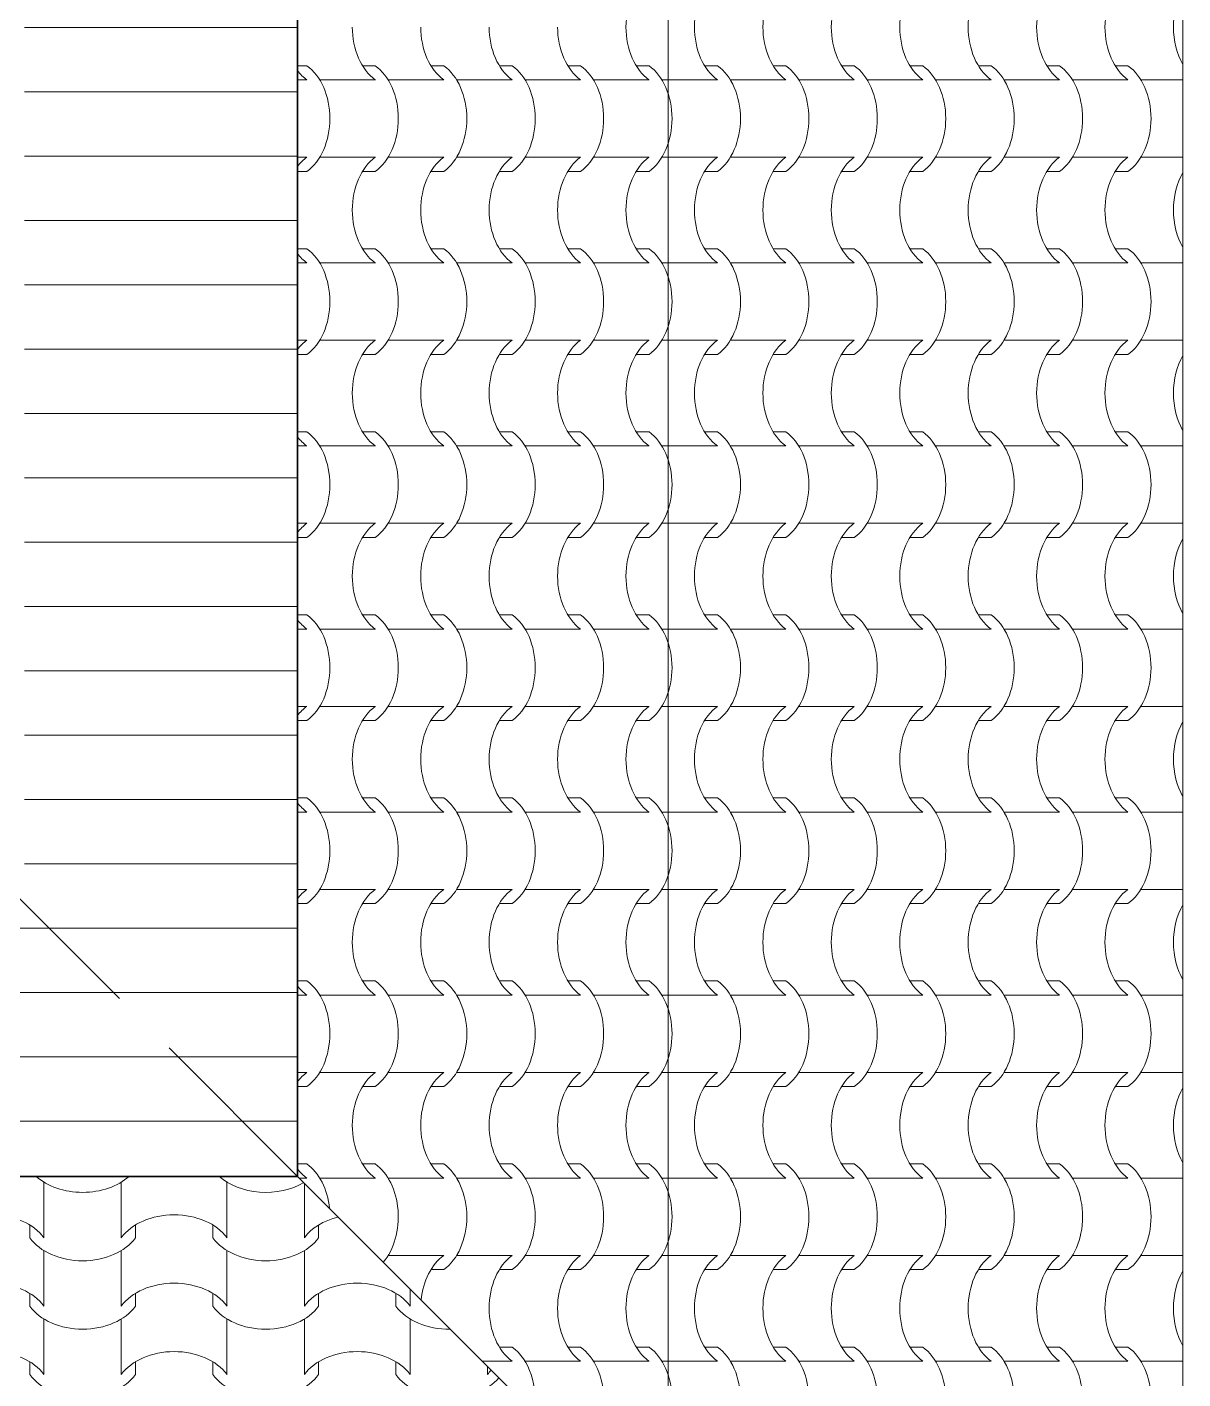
# Model space of a CAD drawing. Header units: millimetres. Extents: x -6000 to 12300, y -11438 to 14364.
# Drawn here: x 10504 to 12300, y -3500 to -1399 of the extents above; entities that cross this region are included whole.
import ezdxf

# ---------------------------------------------------------------- set-up
doc = ezdxf.new("R2010")
doc.units = ezdxf.units.MM
doc.header["$MEASUREMENT"] = 0
doc.linetypes.add('Hidden Line', pattern=[391.222223, 282.222223, -109])
doc.layers.add('Shell - Roof', color=7, linetype='Continuous')
doc.layers.add('Structural - Bearing', color=7, linetype='Continuous')
for name, color, linetype, lineweight, true_color in [('Shell - Roof_Pen_No__172', 7, 'Continuous', 13, 0xbf8080), ('Shell - Roof_Pen_No__92', 7, 'Continuous', 13, 0xbf8080), ('Structural - Bearing_Pen_No__89', 7, 'Continuous', 20, 0x71cebe)]:
    doc.layers.add(name, color=color, linetype=linetype, lineweight=lineweight, true_color=true_color)
doc.layers.add('Shell - Roof_Pen_No__32', color=15, linetype='Continuous', lineweight=35)

# ---------------------------------------------------------------- blocks, each defined once
blk = doc.blocks.new('Slab_1_5', base_point=(5100, -111.4))
at = {"layer": 'Structural - Bearing_Pen_No__89', "linetype": 'Continuous', "flags": 128}
blk.add_lwpolyline([(5100, -111.4), (5100, 3238.6), (11500, 3238.6), (11500, -3761.4), (2000, -3761.4), (2000, -111.4)], close=True, dxfattribs=at)
blk = doc.blocks.new('*X3')
at = {"layer": 'Shell - Roof_Pen_No__92', "linetype": 'Continuous'}
for p, q in [((10530.4, -3194.8), (10530.4, -3237.9)), ((10650.6, -3194.8), (10650.6, -3237.9)), ((10814.8, -3194.8), (10814.8, -3237.9)), ((10935.1, -3196.5), (10935.1, -3237.9)), ((10530.4, -3237.9), (10530.4, -3281)), ((10650.6, -3237.9), (10650.6, -3281)), ((10814.8, -3237.9), (10814.8, -3281)), ((10935.1, -3237.9), (10935.1, -3281)), ((10508.4, -3261.2), (10508.4, -3281)), ((10672.6, -3261.2), (10672.6, -3281)), ((10792.8, -3261.2), (10792.8, -3281)), ((10957.1, -3261.2), (10957.1, -3281)), ((10530.4, -3301.1), (10530.4, -3344.2)), ((10650.6, -3301.1), (10650.6, -3344.2)), ((10814.8, -3301.1), (10814.8, -3344.2)), ((10935.1, -3301.1), (10935.1, -3344.2)), ((10530.4, -3344.2), (10530.4, -3387.3)), ((10650.6, -3344.2), (10650.6, -3387.3)), ((10814.8, -3344.2), (10814.8, -3387.3)), ((10935.1, -3344.2), (10935.1, -3387.3)), ((11099.3, -3360.7), (11099.3, -3387.3)), ((10508.4, -3367.5), (10508.4, -3387.3)), ((10672.6, -3367.5), (10672.6, -3387.3)), ((10792.8, -3367.5), (10792.8, -3387.3)), ((10957.1, -3367.5), (10957.1, -3387.3)), ((11077.3, -3367.5), (11077.3, -3387.3)), ((10530.4, -3407.4), (10530.4, -3450.5)), ((10650.6, -3407.4), (10650.6, -3450.5)), ((10814.8, -3407.4), (10814.8, -3450.5)), ((10935.1, -3407.4), (10935.1, -3450.5)), ((11099.3, -3407.4), (11099.3, -3450.5)), ((10530.4, -3450.5), (10530.4, -3493.6)), ((10650.6, -3450.5), (10650.6, -3493.6)), ((10814.8, -3450.5), (10814.8, -3493.6)), ((10935.1, -3450.5), (10935.1, -3493.6)), ((11099.3, -3450.5), (11099.3, -3493.6)), ((10508.4, -3473.8), (10508.4, -3493.6)), ((10672.6, -3473.8), (10672.6, -3493.6)), ((10792.8, -3473.8), (10792.8, -3493.6)), ((10957.1, -3473.8), (10957.1, -3493.6)), ((11077.3, -3473.8), (11077.3, -3493.6)), ((11219.6, -3480.9), (11219.6, -3493.6))]:
    blk.add_line(p, q, dxfattribs=at)
for centre, major_axis, start_param, end_param in [((10590.5, -3145.5), (91.9, 0), 3.807649, 5.617129), ((10875, -3145.5), (91.9, 0), 3.807649, 5.409136), ((10448, -3310.7), (92.5, 0), 0.471039, 1.56782), ((10733, -3310.7), (92.5, 0), 1.573772, 2.670554), ((10732.4, -3310.7), (92.5, 0), 0.471039, 1.56782), ((11017.5, -3310.7), (92.5, 0), 1.901544, 2.670554), ((10590.5, -3251.8), (91.9, 0), 3.607672, 5.817106), ((10875, -3251.8), (91.9, 0), 3.607672, 5.817106), ((10448, -3417), (92.5, 0), 0.471039, 1.56782), ((10733, -3417), (92.5, 0), 1.573772, 2.670554), ((10732.4, -3417), (92.5, 0), 0.471039, 1.56782), ((11017.5, -3417), (92.5, 0), 1.573772, 2.670554), ((11016.9, -3417), (92.5, 0), 0.471039, 1.56782), ((10590.5, -3358.1), (91.9, 0), 3.607672, 5.817106), ((10875, -3358.1), (91.9, 0), 3.607672, 5.817106), ((11159.4, -3358.1), (91.9, 0), 3.607672, 4.736868), ((10448, -3523.3), (92.5, 0), 0.471039, 1.56782), ((10733, -3523.3), (92.5, 0), 1.573772, 2.670554), ((10732.4, -3523.3), (92.5, 0), 0.471039, 1.56782), ((11017.5, -3523.3), (92.5, 0), 1.573772, 2.670554), ((11016.9, -3523.3), (92.5, 0), 0.471039, 1.56782), ((11302, -3523.3), (92.5, 0), 2.547846, 2.670554), ((10590.5, -3464.4), (91.9, 0), 3.607672, 5.817106), ((10875, -3464.4), (91.9, 0), 3.607672, 5.817106), ((11159.4, -3464.4), (91.9, 0), 3.607672, 5.725236)]:
    blk.add_ellipse(centre, major_axis=major_axis, ratio=0.707107, start_param=start_param, end_param=end_param, dxfattribs=at)
blk = doc.blocks.new('*X5')
at = {"layer": 'Shell - Roof_Pen_No__92', "linetype": 'Continuous'}
for p, q in [((10924.3, -1459.4), (10939, -1459.4)), ((11025.4, -1459.4), (11045.3, -1459.4)), ((11131.7, -1459.4), (11151.6, -1459.4)), ((11238, -1459.4), (11257.9, -1459.4)), ((11344.3, -1459.4), (11364.2, -1459.4)), ((11450.7, -1459.4), (11470.5, -1459.4)), ((11557, -1459.4), (11576.8, -1459.4)), ((11663.3, -1459.4), (11683.1, -1459.4)), ((11769.6, -1459.4), (11789.4, -1459.4)), ((11875.9, -1459.4), (11895.7, -1459.4)), ((11982.2, -1459.4), (12002, -1459.4)), ((12088.5, -1459.4), (12108.3, -1459.4)), ((12194.8, -1459.4), (12214.6, -1459.4)), ((10924.3, -1481.4), (10939, -1481.4)), ((10959, -1481.4), (11002.1, -1481.4)), ((11002.1, -1481.4), (11045.3, -1481.4)), ((11065.3, -1481.4), (11108.5, -1481.4)), ((11108.5, -1481.4), (11151.6, -1481.4)), ((11171.6, -1481.4), (11214.8, -1481.4)), ((11214.8, -1481.4), (11257.9, -1481.4)), ((11277.9, -1481.4), (11321.1, -1481.4)), ((11321.1, -1481.4), (11364.2, -1481.4)), ((11384.2, -1481.4), (11427.4, -1481.4)), ((11427.4, -1481.4), (11470.5, -1481.4)), ((11490.6, -1481.4), (11533.7, -1481.4)), ((11533.7, -1481.4), (11576.8, -1481.4)), ((11596.9, -1481.4), (11640, -1481.4)), ((11640, -1481.4), (11683.1, -1481.4)), ((11703.2, -1481.4), (11746.3, -1481.4)), ((11746.3, -1481.4), (11789.4, -1481.4)), ((11809.5, -1481.4), (11852.6, -1481.4)), ((11852.6, -1481.4), (11895.7, -1481.4)), ((11915.8, -1481.4), (11958.9, -1481.4)), ((11958.9, -1481.4), (12002, -1481.4)), ((12022.1, -1481.4), (12065.2, -1481.4)), ((12065.2, -1481.4), (12108.3, -1481.4)), ((12128.4, -1481.4), (12171.5, -1481.4)), ((12171.5, -1481.4), (12214.6, -1481.4)), ((12234.7, -1481.4), (12277.8, -1481.4)), ((12277.8, -1481.4), (12300, -1481.4)), ((10924.3, -1601.7), (10939, -1601.7)), ((10959, -1601.7), (11002.1, -1601.7)), ((11002.1, -1601.7), (11045.3, -1601.7)), ((11065.3, -1601.7), (11108.5, -1601.7)), ((11108.5, -1601.7), (11151.6, -1601.7)), ((11171.6, -1601.7), (11214.8, -1601.7)), ((11214.8, -1601.7), (11257.9, -1601.7)), ((11277.9, -1601.7), (11321.1, -1601.7)), ((11321.1, -1601.7), (11364.2, -1601.7)), ((11384.2, -1601.7), (11427.4, -1601.7)), ((11427.4, -1601.7), (11470.5, -1601.7)), ((11490.6, -1601.7), (11533.7, -1601.7)), ((11533.7, -1601.7), (11576.8, -1601.7)), ((11596.9, -1601.7), (11640, -1601.7)), ((11640, -1601.7), (11683.1, -1601.7)), ((11703.2, -1601.7), (11746.3, -1601.7)), ((11746.3, -1601.7), (11789.4, -1601.7)), ((11809.5, -1601.7), (11852.6, -1601.7)), ((11852.6, -1601.7), (11895.7, -1601.7)), ((11915.8, -1601.7), (11958.9, -1601.7)), ((11958.9, -1601.7), (12002, -1601.7)), ((12022.1, -1601.7), (12065.2, -1601.7)), ((12065.2, -1601.7), (12108.3, -1601.7)), ((12128.4, -1601.7), (12171.5, -1601.7)), ((12171.5, -1601.7), (12214.6, -1601.7)), ((12234.7, -1601.7), (12277.8, -1601.7)), ((12277.8, -1601.7), (12300, -1601.7)), ((10924.3, -1623.7), (10939, -1623.7)), ((11025.4, -1623.7), (11045.3, -1623.7)), ((11131.7, -1623.7), (11151.6, -1623.7)), ((11238, -1623.7), (11257.9, -1623.7)), ((11344.3, -1623.7), (11364.2, -1623.7)), ((11450.7, -1623.7), (11470.5, -1623.7)), ((11557, -1623.7), (11576.8, -1623.7)), ((11663.3, -1623.7), (11683.1, -1623.7)), ((11769.6, -1623.7), (11789.4, -1623.7)), ((11875.9, -1623.7), (11895.7, -1623.7)), ((11982.2, -1623.7), (12002, -1623.7)), ((12088.5, -1623.7), (12108.3, -1623.7)), ((12194.8, -1623.7), (12214.6, -1623.7)), ((10924.3, -1743.9), (10939, -1743.9)), ((11025.4, -1743.9), (11045.3, -1743.9)), ((11131.7, -1743.9), (11151.6, -1743.9)), ((11238, -1743.9), (11257.9, -1743.9)), ((11344.3, -1743.9), (11364.2, -1743.9)), ((11450.7, -1743.9), (11470.5, -1743.9)), ((11557, -1743.9), (11576.8, -1743.9)), ((11663.3, -1743.9), (11683.1, -1743.9)), ((11769.6, -1743.9), (11789.4, -1743.9)), ((11875.9, -1743.9), (11895.7, -1743.9)), ((11982.2, -1743.9), (12002, -1743.9)), ((12088.5, -1743.9), (12108.3, -1743.9)), ((12194.8, -1743.9), (12214.6, -1743.9)), ((10924.3, -1765.9), (10939, -1765.9)), ((10959, -1765.9), (11002.1, -1765.9)), ((11002.1, -1765.9), (11045.3, -1765.9)), ((11065.3, -1765.9), (11108.5, -1765.9)), ((11108.5, -1765.9), (11151.6, -1765.9)), ((11171.6, -1765.9), (11214.8, -1765.9)), ((11214.8, -1765.9), (11257.9, -1765.9)), ((11277.9, -1765.9), (11321.1, -1765.9)), ((11321.1, -1765.9), (11364.2, -1765.9)), ((11384.2, -1765.9), (11427.4, -1765.9)), ((11427.4, -1765.9), (11470.5, -1765.9)), ((11490.6, -1765.9), (11533.7, -1765.9)), ((11533.7, -1765.9), (11576.8, -1765.9)), ((11596.9, -1765.9), (11640, -1765.9)), ((11640, -1765.9), (11683.1, -1765.9)), ((11703.2, -1765.9), (11746.3, -1765.9)), ((11746.3, -1765.9), (11789.4, -1765.9)), ((11809.5, -1765.9), (11852.6, -1765.9)), ((11852.6, -1765.9), (11895.7, -1765.9)), ((11915.8, -1765.9), (11958.9, -1765.9)), ((11958.9, -1765.9), (12002, -1765.9)), ((12022.1, -1765.9), (12065.2, -1765.9)), ((12065.2, -1765.9), (12108.3, -1765.9)), ((12128.4, -1765.9), (12171.5, -1765.9)), ((12171.5, -1765.9), (12214.6, -1765.9)), ((12234.7, -1765.9), (12277.8, -1765.9)), ((12277.8, -1765.9), (12300, -1765.9)), ((10924.3, -1886.1), (10939, -1886.1)), ((10959, -1886.1), (11002.1, -1886.1)), ((11002.1, -1886.1), (11045.3, -1886.1)), ((11065.3, -1886.1), (11108.5, -1886.1)), ((11108.5, -1886.1), (11151.6, -1886.1)), ((11171.6, -1886.1), (11214.8, -1886.1)), ((11214.8, -1886.1), (11257.9, -1886.1)), ((11277.9, -1886.1), (11321.1, -1886.1)), ((11321.1, -1886.1), (11364.2, -1886.1)), ((11384.2, -1886.1), (11427.4, -1886.1)), ((11427.4, -1886.1), (11470.5, -1886.1)), ((11490.6, -1886.1), (11533.7, -1886.1)), ((11533.7, -1886.1), (11576.8, -1886.1)), ((11596.9, -1886.1), (11640, -1886.1)), ((11640, -1886.1), (11683.1, -1886.1)), ((11703.2, -1886.1), (11746.3, -1886.1)), ((11746.3, -1886.1), (11789.4, -1886.1)), ((11809.5, -1886.1), (11852.6, -1886.1)), ((11852.6, -1886.1), (11895.7, -1886.1)), ((11915.8, -1886.1), (11958.9, -1886.1)), ((11958.9, -1886.1), (12002, -1886.1)), ((12022.1, -1886.1), (12065.2, -1886.1)), ((12065.2, -1886.1), (12108.3, -1886.1)), ((12128.4, -1886.1), (12171.5, -1886.1)), ((12171.5, -1886.1), (12214.6, -1886.1)), ((12234.7, -1886.1), (12277.8, -1886.1)), ((12277.8, -1886.1), (12300, -1886.1)), ((10924.3, -1908.1), (10939, -1908.1)), ((11025.4, -1908.1), (11045.3, -1908.1)), ((11131.7, -1908.1), (11151.6, -1908.1)), ((11238, -1908.1), (11257.9, -1908.1)), ((11344.3, -1908.1), (11364.2, -1908.1)), ((11450.7, -1908.1), (11470.5, -1908.1)), ((11557, -1908.1), (11576.8, -1908.1)), ((11663.3, -1908.1), (11683.1, -1908.1)), ((11769.6, -1908.1), (11789.4, -1908.1)), ((11875.9, -1908.1), (11895.7, -1908.1)), ((11982.2, -1908.1), (12002, -1908.1)), ((12088.5, -1908.1), (12108.3, -1908.1)), ((12194.8, -1908.1), (12214.6, -1908.1)), ((10924.3, -2028.4), (10939, -2028.4)), ((11025.4, -2028.4), (11045.3, -2028.4)), ((11131.7, -2028.4), (11151.6, -2028.4)), ((11238, -2028.4), (11257.9, -2028.4)), ((11344.3, -2028.4), (11364.2, -2028.4)), ((11450.7, -2028.4), (11470.5, -2028.4)), ((11557, -2028.4), (11576.8, -2028.4)), ((11663.3, -2028.4), (11683.1, -2028.4)), ((11769.6, -2028.4), (11789.4, -2028.4)), ((11875.9, -2028.4), (11895.7, -2028.4)), ((11982.2, -2028.4), (12002, -2028.4)), ((12088.5, -2028.4), (12108.3, -2028.4)), ((12194.8, -2028.4), (12214.6, -2028.4)), ((10924.3, -2050.4), (10939, -2050.4)), ((10959, -2050.4), (11002.1, -2050.4)), ((11002.1, -2050.4), (11045.3, -2050.4)), ((11065.3, -2050.4), (11108.5, -2050.4)), ((11108.5, -2050.4), (11151.6, -2050.4)), ((11171.6, -2050.4), (11214.8, -2050.4)), ((11214.8, -2050.4), (11257.9, -2050.4)), ((11277.9, -2050.4), (11321.1, -2050.4)), ((11321.1, -2050.4), (11364.2, -2050.4)), ((11384.2, -2050.4), (11427.4, -2050.4)), ((11427.4, -2050.4), (11470.5, -2050.4)), ((11490.6, -2050.4), (11533.7, -2050.4)), ((11533.7, -2050.4), (11576.8, -2050.4)), ((11596.9, -2050.4), (11640, -2050.4)), ((11640, -2050.4), (11683.1, -2050.4)), ((11703.2, -2050.4), (11746.3, -2050.4)), ((11746.3, -2050.4), (11789.4, -2050.4)), ((11809.5, -2050.4), (11852.6, -2050.4)), ((11852.6, -2050.4), (11895.7, -2050.4)), ((11915.8, -2050.4), (11958.9, -2050.4)), ((11958.9, -2050.4), (12002, -2050.4)), ((12022.1, -2050.4), (12065.2, -2050.4)), ((12065.2, -2050.4), (12108.3, -2050.4)), ((12128.4, -2050.4), (12171.5, -2050.4)), ((12171.5, -2050.4), (12214.6, -2050.4)), ((12234.7, -2050.4), (12277.8, -2050.4)), ((12277.8, -2050.4), (12300, -2050.4)), ((10924.3, -2170.6), (10939, -2170.6)), ((10959, -2170.6), (11002.1, -2170.6)), ((11002.1, -2170.6), (11045.3, -2170.6)), ((11065.3, -2170.6), (11108.5, -2170.6)), ((11108.5, -2170.6), (11151.6, -2170.6)), ((11171.6, -2170.6), (11214.8, -2170.6)), ((11214.8, -2170.6), (11257.9, -2170.6)), ((11277.9, -2170.6), (11321.1, -2170.6)), ((11321.1, -2170.6), (11364.2, -2170.6)), ((11384.2, -2170.6), (11427.4, -2170.6)), ((11427.4, -2170.6), (11470.5, -2170.6)), ((11490.6, -2170.6), (11533.7, -2170.6)), ((11533.7, -2170.6), (11576.8, -2170.6)), ((11596.9, -2170.6), (11640, -2170.6)), ((11640, -2170.6), (11683.1, -2170.6)), ((11703.2, -2170.6), (11746.3, -2170.6)), ((11746.3, -2170.6), (11789.4, -2170.6)), ((11809.5, -2170.6), (11852.6, -2170.6)), ((11852.6, -2170.6), (11895.7, -2170.6)), ((11915.8, -2170.6), (11958.9, -2170.6)), ((11958.9, -2170.6), (12002, -2170.6)), ((12022.1, -2170.6), (12065.2, -2170.6)), ((12065.2, -2170.6), (12108.3, -2170.6)), ((12128.4, -2170.6), (12171.5, -2170.6)), ((12171.5, -2170.6), (12214.6, -2170.6)), ((12234.7, -2170.6), (12277.8, -2170.6)), ((12277.8, -2170.6), (12300, -2170.6)), ((10924.3, -2192.6), (10939, -2192.6)), ((11025.4, -2192.6), (11045.3, -2192.6)), ((11131.7, -2192.6), (11151.6, -2192.6)), ((11238, -2192.6), (11257.9, -2192.6)), ((11344.3, -2192.6), (11364.2, -2192.6)), ((11450.7, -2192.6), (11470.5, -2192.6)), ((11557, -2192.6), (11576.8, -2192.6)), ((11663.3, -2192.6), (11683.1, -2192.6)), ((11769.6, -2192.6), (11789.4, -2192.6)), ((11875.9, -2192.6), (11895.7, -2192.6)), ((11982.2, -2192.6), (12002, -2192.6)), ((12088.5, -2192.6), (12108.3, -2192.6)), ((12194.8, -2192.6), (12214.6, -2192.6)), ((10924.3, -2312.9), (10939, -2312.9)), ((11025.4, -2312.9), (11045.3, -2312.9)), ((11131.7, -2312.9), (11151.6, -2312.9)), ((11238, -2312.9), (11257.9, -2312.9)), ((11344.3, -2312.9), (11364.2, -2312.9)), ((11450.7, -2312.9), (11470.5, -2312.9)), ((11557, -2312.9), (11576.8, -2312.9)), ((11663.3, -2312.9), (11683.1, -2312.9)), ((11769.6, -2312.9), (11789.4, -2312.9)), ((11875.9, -2312.9), (11895.7, -2312.9)), ((11982.2, -2312.9), (12002, -2312.9)), ((12088.5, -2312.9), (12108.3, -2312.9)), ((12194.8, -2312.9), (12214.6, -2312.9)), ((10924.3, -2334.9), (10939, -2334.9)), ((10959, -2334.9), (11002.1, -2334.9)), ((11002.1, -2334.9), (11045.3, -2334.9)), ((11065.3, -2334.9), (11108.5, -2334.9)), ((11108.5, -2334.9), (11151.6, -2334.9)), ((11171.6, -2334.9), (11214.8, -2334.9)), ((11214.8, -2334.9), (11257.9, -2334.9)), ((11277.9, -2334.9), (11321.1, -2334.9)), ((11321.1, -2334.9), (11364.2, -2334.9)), ((11384.2, -2334.9), (11427.4, -2334.9)), ((11427.4, -2334.9), (11470.5, -2334.9)), ((11490.6, -2334.9), (11533.7, -2334.9)), ((11533.7, -2334.9), (11576.8, -2334.9)), ((11596.9, -2334.9), (11640, -2334.9)), ((11640, -2334.9), (11683.1, -2334.9)), ((11703.2, -2334.9), (11746.3, -2334.9)), ((11746.3, -2334.9), (11789.4, -2334.9)), ((11809.5, -2334.9), (11852.6, -2334.9)), ((11852.6, -2334.9), (11895.7, -2334.9)), ((11915.8, -2334.9), (11958.9, -2334.9)), ((11958.9, -2334.9), (12002, -2334.9)), ((12022.1, -2334.9), (12065.2, -2334.9)), ((12065.2, -2334.9), (12108.3, -2334.9)), ((12128.4, -2334.9), (12171.5, -2334.9)), ((12171.5, -2334.9), (12214.6, -2334.9)), ((12234.7, -2334.9), (12277.8, -2334.9)), ((12277.8, -2334.9), (12300, -2334.9)), ((10924.3, -2455.1), (10939, -2455.1)), ((10959, -2455.1), (11002.1, -2455.1)), ((11002.1, -2455.1), (11045.3, -2455.1)), ((11065.3, -2455.1), (11108.5, -2455.1)), ((11108.5, -2455.1), (11151.6, -2455.1)), ((11171.6, -2455.1), (11214.8, -2455.1)), ((11214.8, -2455.1), (11257.9, -2455.1)), ((11277.9, -2455.1), (11321.1, -2455.1)), ((11321.1, -2455.1), (11364.2, -2455.1)), ((11384.2, -2455.1), (11427.4, -2455.1)), ((11427.4, -2455.1), (11470.5, -2455.1)), ((11490.6, -2455.1), (11533.7, -2455.1)), ((11533.7, -2455.1), (11576.8, -2455.1)), ((11596.9, -2455.1), (11640, -2455.1)), ((11640, -2455.1), (11683.1, -2455.1)), ((11703.2, -2455.1), (11746.3, -2455.1)), ((11746.3, -2455.1), (11789.4, -2455.1)), ((11809.5, -2455.1), (11852.6, -2455.1)), ((11852.6, -2455.1), (11895.7, -2455.1)), ((11915.8, -2455.1), (11958.9, -2455.1)), ((11958.9, -2455.1), (12002, -2455.1)), ((12022.1, -2455.1), (12065.2, -2455.1)), ((12065.2, -2455.1), (12108.3, -2455.1)), ((12128.4, -2455.1), (12171.5, -2455.1)), ((12171.5, -2455.1), (12214.6, -2455.1)), ((12234.7, -2455.1), (12277.8, -2455.1)), ((12277.8, -2455.1), (12300, -2455.1)), ((10924.3, -2477.1), (10939, -2477.1)), ((11025.4, -2477.1), (11045.3, -2477.1)), ((11131.7, -2477.1), (11151.6, -2477.1)), ((11238, -2477.1), (11257.9, -2477.1)), ((11344.3, -2477.1), (11364.2, -2477.1)), ((11450.7, -2477.1), (11470.5, -2477.1)), ((11557, -2477.1), (11576.8, -2477.1)), ((11663.3, -2477.1), (11683.1, -2477.1)), ((11769.6, -2477.1), (11789.4, -2477.1)), ((11875.9, -2477.1), (11895.7, -2477.1)), ((11982.2, -2477.1), (12002, -2477.1)), ((12088.5, -2477.1), (12108.3, -2477.1)), ((12194.8, -2477.1), (12214.6, -2477.1)), ((10924.3, -2597.3), (10939, -2597.3)), ((11025.4, -2597.3), (11045.3, -2597.3)), ((11131.7, -2597.3), (11151.6, -2597.3)), ((11238, -2597.3), (11257.9, -2597.3)), ((11344.3, -2597.3), (11364.2, -2597.3)), ((11450.7, -2597.3), (11470.5, -2597.3)), ((11557, -2597.3), (11576.8, -2597.3)), ((11663.3, -2597.3), (11683.1, -2597.3)), ((11769.6, -2597.3), (11789.4, -2597.3)), ((11875.9, -2597.3), (11895.7, -2597.3)), ((11982.2, -2597.3), (12002, -2597.3)), ((12088.5, -2597.3), (12108.3, -2597.3)), ((12194.8, -2597.3), (12214.6, -2597.3)), ((10924.3, -2619.3), (10939, -2619.3)), ((10959, -2619.3), (11002.1, -2619.3)), ((11002.1, -2619.3), (11045.3, -2619.3)), ((11065.3, -2619.3), (11108.5, -2619.3)), ((11108.5, -2619.3), (11151.6, -2619.3)), ((11171.6, -2619.3), (11214.8, -2619.3)), ((11214.8, -2619.3), (11257.9, -2619.3)), ((11277.9, -2619.3), (11321.1, -2619.3)), ((11321.1, -2619.3), (11364.2, -2619.3)), ((11384.2, -2619.3), (11427.4, -2619.3)), ((11427.4, -2619.3), (11470.5, -2619.3)), ((11490.6, -2619.3), (11533.7, -2619.3)), ((11533.7, -2619.3), (11576.8, -2619.3)), ((11596.9, -2619.3), (11640, -2619.3)), ((11640, -2619.3), (11683.1, -2619.3)), ((11703.2, -2619.3), (11746.3, -2619.3)), ((11746.3, -2619.3), (11789.4, -2619.3)), ((11809.5, -2619.3), (11852.6, -2619.3)), ((11852.6, -2619.3), (11895.7, -2619.3)), ((11915.8, -2619.3), (11958.9, -2619.3)), ((11958.9, -2619.3), (12002, -2619.3)), ((12022.1, -2619.3), (12065.2, -2619.3)), ((12065.2, -2619.3), (12108.3, -2619.3)), ((12128.4, -2619.3), (12171.5, -2619.3)), ((12171.5, -2619.3), (12214.6, -2619.3)), ((12234.7, -2619.3), (12277.8, -2619.3)), ((12277.8, -2619.3), (12300, -2619.3)), ((10924.3, -2739.6), (10939, -2739.6)), ((10959, -2739.6), (11002.1, -2739.6)), ((11002.1, -2739.6), (11045.3, -2739.6)), ((11065.3, -2739.6), (11108.5, -2739.6)), ((11108.5, -2739.6), (11151.6, -2739.6)), ((11171.6, -2739.6), (11214.8, -2739.6)), ((11214.8, -2739.6), (11257.9, -2739.6)), ((11277.9, -2739.6), (11321.1, -2739.6)), ((11321.1, -2739.6), (11364.2, -2739.6)), ((11384.2, -2739.6), (11427.4, -2739.6)), ((11427.4, -2739.6), (11470.5, -2739.6)), ((11490.6, -2739.6), (11533.7, -2739.6)), ((11533.7, -2739.6), (11576.8, -2739.6)), ((11596.9, -2739.6), (11640, -2739.6)), ((11640, -2739.6), (11683.1, -2739.6)), ((11703.2, -2739.6), (11746.3, -2739.6)), ((11746.3, -2739.6), (11789.4, -2739.6)), ((11809.5, -2739.6), (11852.6, -2739.6)), ((11852.6, -2739.6), (11895.7, -2739.6)), ((11915.8, -2739.6), (11958.9, -2739.6)), ((11958.9, -2739.6), (12002, -2739.6)), ((12022.1, -2739.6), (12065.2, -2739.6)), ((12065.2, -2739.6), (12108.3, -2739.6)), ((12128.4, -2739.6), (12171.5, -2739.6)), ((12171.5, -2739.6), (12214.6, -2739.6)), ((12234.7, -2739.6), (12277.8, -2739.6)), ((12277.8, -2739.6), (12300, -2739.6)), ((10924.3, -2761.6), (10939, -2761.6)), ((11025.4, -2761.6), (11045.3, -2761.6)), ((11131.7, -2761.6), (11151.6, -2761.6)), ((11238, -2761.6), (11257.9, -2761.6)), ((11344.3, -2761.6), (11364.2, -2761.6)), ((11450.7, -2761.6), (11470.5, -2761.6)), ((11557, -2761.6), (11576.8, -2761.6)), ((11663.3, -2761.6), (11683.1, -2761.6)), ((11769.6, -2761.6), (11789.4, -2761.6)), ((11875.9, -2761.6), (11895.7, -2761.6)), ((11982.2, -2761.6), (12002, -2761.6)), ((12088.5, -2761.6), (12108.3, -2761.6)), ((12194.8, -2761.6), (12214.6, -2761.6)), ((10924.3, -2881.8), (10939, -2881.8)), ((11025.4, -2881.8), (11045.3, -2881.8)), ((11131.7, -2881.8), (11151.6, -2881.8)), ((11238, -2881.8), (11257.9, -2881.8)), ((11344.3, -2881.8), (11364.2, -2881.8)), ((11450.7, -2881.8), (11470.5, -2881.8)), ((11557, -2881.8), (11576.8, -2881.8)), ((11663.3, -2881.8), (11683.1, -2881.8)), ((11769.6, -2881.8), (11789.4, -2881.8)), ((11875.9, -2881.8), (11895.7, -2881.8)), ((11982.2, -2881.8), (12002, -2881.8)), ((12088.5, -2881.8), (12108.3, -2881.8)), ((12194.8, -2881.8), (12214.6, -2881.8)), ((10924.3, -2903.8), (10939, -2903.8)), ((10959, -2903.8), (11002.1, -2903.8)), ((11002.1, -2903.8), (11045.3, -2903.8)), ((11065.3, -2903.8), (11108.5, -2903.8)), ((11108.5, -2903.8), (11151.6, -2903.8)), ((11171.6, -2903.8), (11214.8, -2903.8)), ((11214.8, -2903.8), (11257.9, -2903.8)), ((11277.9, -2903.8), (11321.1, -2903.8)), ((11321.1, -2903.8), (11364.2, -2903.8)), ((11384.2, -2903.8), (11427.4, -2903.8)), ((11427.4, -2903.8), (11470.5, -2903.8)), ((11490.6, -2903.8), (11533.7, -2903.8)), ((11533.7, -2903.8), (11576.8, -2903.8)), ((11596.9, -2903.8), (11640, -2903.8)), ((11640, -2903.8), (11683.1, -2903.8)), ((11703.2, -2903.8), (11746.3, -2903.8)), ((11746.3, -2903.8), (11789.4, -2903.8)), ((11809.5, -2903.8), (11852.6, -2903.8)), ((11852.6, -2903.8), (11895.7, -2903.8)), ((11915.8, -2903.8), (11958.9, -2903.8)), ((11958.9, -2903.8), (12002, -2903.8)), ((12022.1, -2903.8), (12065.2, -2903.8)), ((12065.2, -2903.8), (12108.3, -2903.8)), ((12128.4, -2903.8), (12171.5, -2903.8)), ((12171.5, -2903.8), (12214.6, -2903.8)), ((12234.7, -2903.8), (12277.8, -2903.8)), ((12277.8, -2903.8), (12300, -2903.8)), ((10924.3, -3024.1), (10939, -3024.1)), ((10959, -3024.1), (11002.1, -3024.1)), ((11002.1, -3024.1), (11045.3, -3024.1)), ((11065.3, -3024.1), (11108.5, -3024.1)), ((11108.5, -3024.1), (11151.6, -3024.1)), ((11171.6, -3024.1), (11214.8, -3024.1)), ((11214.8, -3024.1), (11257.9, -3024.1)), ((11277.9, -3024.1), (11321.1, -3024.1)), ((11321.1, -3024.1), (11364.2, -3024.1)), ((11384.2, -3024.1), (11427.4, -3024.1)), ((11427.4, -3024.1), (11470.5, -3024.1)), ((11490.6, -3024.1), (11533.7, -3024.1)), ((11533.7, -3024.1), (11576.8, -3024.1)), ((11596.9, -3024.1), (11640, -3024.1)), ((11640, -3024.1), (11683.1, -3024.1)), ((11703.2, -3024.1), (11746.3, -3024.1)), ((11746.3, -3024.1), (11789.4, -3024.1)), ((11809.5, -3024.1), (11852.6, -3024.1)), ((11852.6, -3024.1), (11895.7, -3024.1)), ((11915.8, -3024.1), (11958.9, -3024.1)), ((11958.9, -3024.1), (12002, -3024.1)), ((12022.1, -3024.1), (12065.2, -3024.1)), ((12065.2, -3024.1), (12108.3, -3024.1)), ((12128.4, -3024.1), (12171.5, -3024.1)), ((12171.5, -3024.1), (12214.6, -3024.1)), ((12234.7, -3024.1), (12277.8, -3024.1)), ((12277.8, -3024.1), (12300, -3024.1)), ((10924.3, -3046.1), (10939, -3046.1)), ((11025.4, -3046.1), (11045.3, -3046.1)), ((11131.7, -3046.1), (11151.6, -3046.1)), ((11238, -3046.1), (11257.9, -3046.1)), ((11344.3, -3046.1), (11364.2, -3046.1)), ((11450.7, -3046.1), (11470.5, -3046.1)), ((11557, -3046.1), (11576.8, -3046.1)), ((11663.3, -3046.1), (11683.1, -3046.1)), ((11769.6, -3046.1), (11789.4, -3046.1)), ((11875.9, -3046.1), (11895.7, -3046.1)), ((11982.2, -3046.1), (12002, -3046.1)), ((12088.5, -3046.1), (12108.3, -3046.1)), ((12194.8, -3046.1), (12214.6, -3046.1)), ((10924.3, -3166.3), (10939, -3166.3)), ((11025.4, -3166.3), (11045.3, -3166.3)), ((11131.7, -3166.3), (11151.6, -3166.3)), ((11238, -3166.3), (11257.9, -3166.3)), ((11344.3, -3166.3), (11364.2, -3166.3)), ((11450.7, -3166.3), (11470.5, -3166.3)), ((11557, -3166.3), (11576.8, -3166.3)), ((11663.3, -3166.3), (11683.1, -3166.3)), ((11769.6, -3166.3), (11789.4, -3166.3)), ((11875.9, -3166.3), (11895.7, -3166.3)), ((11982.2, -3166.3), (12002, -3166.3)), ((12088.5, -3166.3), (12108.3, -3166.3)), ((12194.8, -3166.3), (12214.6, -3166.3)), ((10926.9, -3188.3), (10939, -3188.3)), ((10959, -3188.3), (11002.1, -3188.3)), ((11002.1, -3188.3), (11045.3, -3188.3)), ((11065.3, -3188.3), (11108.5, -3188.3)), ((11108.5, -3188.3), (11151.6, -3188.3)), ((11171.6, -3188.3), (11214.8, -3188.3)), ((11214.8, -3188.3), (11257.9, -3188.3)), ((11277.9, -3188.3), (11321.1, -3188.3)), ((11321.1, -3188.3), (11364.2, -3188.3)), ((11384.2, -3188.3), (11427.4, -3188.3)), ((11427.4, -3188.3), (11470.5, -3188.3)), ((11490.6, -3188.3), (11533.7, -3188.3)), ((11533.7, -3188.3), (11576.8, -3188.3)), ((11596.9, -3188.3), (11640, -3188.3)), ((11640, -3188.3), (11683.1, -3188.3)), ((11703.2, -3188.3), (11746.3, -3188.3)), ((11746.3, -3188.3), (11789.4, -3188.3)), ((11809.5, -3188.3), (11852.6, -3188.3)), ((11852.6, -3188.3), (11895.7, -3188.3)), ((11915.8, -3188.3), (11958.9, -3188.3)), ((11958.9, -3188.3), (12002, -3188.3)), ((12022.1, -3188.3), (12065.2, -3188.3)), ((12065.2, -3188.3), (12108.3, -3188.3)), ((12128.4, -3188.3), (12171.5, -3188.3)), ((12171.5, -3188.3), (12214.6, -3188.3)), ((12234.7, -3188.3), (12277.8, -3188.3)), ((12277.8, -3188.3), (12300, -3188.3)), ((11065.3, -3308.5), (11108.5, -3308.5)), ((11108.5, -3308.5), (11151.6, -3308.5)), ((11171.6, -3308.5), (11214.8, -3308.5)), ((11214.8, -3308.5), (11257.9, -3308.5)), ((11277.9, -3308.5), (11321.1, -3308.5)), ((11321.1, -3308.5), (11364.2, -3308.5)), ((11384.2, -3308.5), (11427.4, -3308.5)), ((11427.4, -3308.5), (11470.5, -3308.5)), ((11490.6, -3308.5), (11533.7, -3308.5)), ((11533.7, -3308.5), (11576.8, -3308.5)), ((11596.9, -3308.5), (11640, -3308.5)), ((11640, -3308.5), (11683.1, -3308.5)), ((11703.2, -3308.5), (11746.3, -3308.5)), ((11746.3, -3308.5), (11789.4, -3308.5)), ((11809.5, -3308.5), (11852.6, -3308.5)), ((11852.6, -3308.5), (11895.7, -3308.5)), ((11915.8, -3308.5), (11958.9, -3308.5)), ((11958.9, -3308.5), (12002, -3308.5)), ((12022.1, -3308.5), (12065.2, -3308.5)), ((12065.2, -3308.5), (12108.3, -3308.5)), ((12128.4, -3308.5), (12171.5, -3308.5)), ((12171.5, -3308.5), (12214.6, -3308.5)), ((12234.7, -3308.5), (12277.8, -3308.5)), ((12277.8, -3308.5), (12300, -3308.5)), ((11131.7, -3330.5), (11151.6, -3330.5)), ((11238, -3330.5), (11257.9, -3330.5)), ((11344.3, -3330.5), (11364.2, -3330.5)), ((11450.7, -3330.5), (11470.5, -3330.5)), ((11557, -3330.5), (11576.8, -3330.5)), ((11663.3, -3330.5), (11683.1, -3330.5)), ((11769.6, -3330.5), (11789.4, -3330.5)), ((11875.9, -3330.5), (11895.7, -3330.5)), ((11982.2, -3330.5), (12002, -3330.5)), ((12088.5, -3330.5), (12108.3, -3330.5)), ((12194.8, -3330.5), (12214.6, -3330.5)), ((11238, -3450.8), (11257.9, -3450.8)), ((11344.3, -3450.8), (11364.2, -3450.8)), ((11450.7, -3450.8), (11470.5, -3450.8)), ((11557, -3450.8), (11576.8, -3450.8)), ((11663.3, -3450.8), (11683.1, -3450.8)), ((11769.6, -3450.8), (11789.4, -3450.8)), ((11875.9, -3450.8), (11895.7, -3450.8)), ((11982.2, -3450.8), (12002, -3450.8)), ((12088.5, -3450.8), (12108.3, -3450.8)), ((12194.8, -3450.8), (12214.6, -3450.8)), ((11211.4, -3472.8), (11214.8, -3472.8)), ((11214.8, -3472.8), (11257.9, -3472.8)), ((11277.9, -3472.8), (11321.1, -3472.8)), ((11321.1, -3472.8), (11364.2, -3472.8)), ((11384.2, -3472.8), (11427.4, -3472.8)), ((11427.4, -3472.8), (11470.5, -3472.8)), ((11490.6, -3472.8), (11533.7, -3472.8)), ((11533.7, -3472.8), (11576.8, -3472.8)), ((11596.9, -3472.8), (11640, -3472.8)), ((11640, -3472.8), (11683.1, -3472.8)), ((11703.2, -3472.8), (11746.3, -3472.8)), ((11746.3, -3472.8), (11789.4, -3472.8)), ((11809.5, -3472.8), (11852.6, -3472.8)), ((11852.6, -3472.8), (11895.7, -3472.8)), ((11915.8, -3472.8), (11958.9, -3472.8)), ((11958.9, -3472.8), (12002, -3472.8)), ((12022.1, -3472.8), (12065.2, -3472.8)), ((12065.2, -3472.8), (12108.3, -3472.8)), ((12128.4, -3472.8), (12171.5, -3472.8)), ((12171.5, -3472.8), (12214.6, -3472.8)), ((12234.7, -3472.8), (12277.8, -3472.8)), ((12277.8, -3472.8), (12300, -3472.8))]:
    blk.add_line(p, q, dxfattribs=at)
for centre, major_axis, start_param, end_param in [((11500.1, -1399.6), (0, 92.5), 0.471039, 1.56782), ((11606.4, -1399.6), (0, 92.5), 0.471039, 1.56782), ((11712.8, -1399.6), (0, 92.5), 0.471039, 1.56782), ((11819.1, -1399.6), (0, 92.5), 0.471039, 1.56782), ((11925.4, -1399.6), (0, 92.5), 0.471039, 1.56782), ((12031.7, -1399.6), (0, 92.5), 0.471039, 1.56782), ((12138, -1399.6), (0, 92.5), 0.471039, 1.56782), ((12244.3, -1399.6), (0, 92.5), 0.471039, 1.56782), ((12350.6, -1399.6), (0, 92.5), 0.884348, 1.56782), ((11074.9, -1399), (0, 92.5), 1.573772, 2.670554), ((11181.2, -1399), (0, 92.5), 1.573772, 2.670554), ((11287.5, -1399), (0, 92.5), 1.573772, 2.670554), ((11393.8, -1399), (0, 92.5), 1.573772, 2.670554), ((11500.1, -1399), (0, 92.5), 1.573772, 2.670554), ((11606.4, -1399), (0, 92.5), 1.573772, 2.670554), ((11712.8, -1399), (0, 92.5), 1.573772, 2.670554), ((11819.1, -1399), (0, 92.5), 1.573772, 2.670554), ((11925.4, -1399), (0, 92.5), 1.573772, 2.670554), ((12031.7, -1399), (0, 92.5), 1.573772, 2.670554), ((12138, -1399), (0, 92.5), 1.573772, 2.670554), ((12244.3, -1399), (0, 92.5), 1.573772, 2.670554), ((12350.6, -1399), (0, 92.5), 1.573772, 2.257245), ((10968.6, -1399), (0, 92.5), 2.395877, 2.670554), ((10909.7, -1541.5), (0, 91.9), 3.607672, 5.817106), ((11016, -1541.5), (0, 91.9), 3.607672, 5.817106), ((11122.4, -1541.5), (0, 91.9), 3.607672, 5.817106), ((11228.7, -1541.5), (0, 91.9), 3.607672, 5.817106), ((11335, -1541.5), (0, 91.9), 3.607672, 5.817106), ((11441.3, -1541.5), (0, 91.9), 3.607672, 5.817106), ((11547.6, -1541.5), (0, 91.9), 3.607672, 5.817106), ((11653.9, -1541.5), (0, 91.9), 3.607672, 5.817106), ((11760.2, -1541.5), (0, 91.9), 3.607672, 5.817106), ((11866.5, -1541.5), (0, 91.9), 3.607672, 5.817106), ((11972.8, -1541.5), (0, 91.9), 3.607672, 5.817106), ((12079.1, -1541.5), (0, 91.9), 3.607672, 5.817106), ((12185.4, -1541.5), (0, 91.9), 3.607672, 5.817106), ((10968.6, -1684.1), (0, 92.5), 0.471039, 0.745716), ((11074.9, -1684.1), (0, 92.5), 0.471039, 1.56782), ((11181.2, -1684.1), (0, 92.5), 0.471039, 1.56782), ((11287.5, -1684.1), (0, 92.5), 0.471039, 1.56782), ((11393.8, -1684.1), (0, 92.5), 0.471039, 1.56782), ((11500.1, -1684.1), (0, 92.5), 0.471039, 1.56782), ((11606.4, -1684.1), (0, 92.5), 0.471039, 1.56782), ((11712.8, -1684.1), (0, 92.5), 0.471039, 1.56782), ((11819.1, -1684.1), (0, 92.5), 0.471039, 1.56782), ((11925.4, -1684.1), (0, 92.5), 0.471039, 1.56782), ((12031.7, -1684.1), (0, 92.5), 0.471039, 1.56782), ((12138, -1684.1), (0, 92.5), 0.471039, 1.56782), ((12244.3, -1684.1), (0, 92.5), 0.471039, 1.56782), ((12350.6, -1684.1), (0, 92.5), 0.884348, 1.56782), ((11074.9, -1683.5), (0, 92.5), 1.573772, 2.670554), ((11181.2, -1683.5), (0, 92.5), 1.573772, 2.670554), ((11287.5, -1683.5), (0, 92.5), 1.573772, 2.670554), ((11393.8, -1683.5), (0, 92.5), 1.573772, 2.670554), ((11500.1, -1683.5), (0, 92.5), 1.573772, 2.670554), ((11606.4, -1683.5), (0, 92.5), 1.573772, 2.670554), ((11712.8, -1683.5), (0, 92.5), 1.573772, 2.670554), ((11819.1, -1683.5), (0, 92.5), 1.573772, 2.670554), ((11925.4, -1683.5), (0, 92.5), 1.573772, 2.670554), ((12031.7, -1683.5), (0, 92.5), 1.573772, 2.670554), ((12138, -1683.5), (0, 92.5), 1.573772, 2.670554), ((12244.3, -1683.5), (0, 92.5), 1.573772, 2.670554), ((12350.6, -1683.5), (0, 92.5), 1.573772, 2.257245), ((10909.7, -1826), (0, 91.9), 3.607672, 5.817106), ((11016, -1826), (0, 91.9), 3.607672, 5.817106), ((11122.4, -1826), (0, 91.9), 3.607672, 5.817106), ((11228.7, -1826), (0, 91.9), 3.607672, 5.817106), ((11335, -1826), (0, 91.9), 3.607672, 5.817106), ((11441.3, -1826), (0, 91.9), 3.607672, 5.817106), ((11547.6, -1826), (0, 91.9), 3.607672, 5.817106), ((11653.9, -1826), (0, 91.9), 3.607672, 5.817106), ((11760.2, -1826), (0, 91.9), 3.607672, 5.817106), ((11866.5, -1826), (0, 91.9), 3.607672, 5.817106), ((11972.8, -1826), (0, 91.9), 3.607672, 5.817106), ((12079.1, -1826), (0, 91.9), 3.607672, 5.817106), ((12185.4, -1826), (0, 91.9), 3.607672, 5.817106), ((10968.6, -1683.5), (0, 92.5), 2.395877, 2.670554), ((10968.6, -1968.5), (0, 92.5), 0.471039, 0.745716), ((11074.9, -1968.5), (0, 92.5), 0.471039, 1.56782), ((11181.2, -1968.5), (0, 92.5), 0.471039, 1.56782), ((11287.5, -1968.5), (0, 92.5), 0.471039, 1.56782), ((11393.8, -1968.5), (0, 92.5), 0.471039, 1.56782), ((11500.1, -1968.5), (0, 92.5), 0.471039, 1.56782), ((11606.4, -1968.5), (0, 92.5), 0.471039, 1.56782), ((11712.8, -1968.5), (0, 92.5), 0.471039, 1.56782), ((11819.1, -1968.5), (0, 92.5), 0.471039, 1.56782), ((11925.4, -1968.5), (0, 92.5), 0.471039, 1.56782), ((12031.7, -1968.5), (0, 92.5), 0.471039, 1.56782), ((12138, -1968.5), (0, 92.5), 0.471039, 1.56782), ((12244.3, -1968.5), (0, 92.5), 0.471039, 1.56782), ((12350.6, -1968.5), (0, 92.5), 0.884348, 1.56782), ((11074.9, -1968), (0, 92.5), 1.573772, 2.670554), ((11181.2, -1968), (0, 92.5), 1.573772, 2.670554), ((11287.5, -1968), (0, 92.5), 1.573772, 2.670554), ((11393.8, -1968), (0, 92.5), 1.573772, 2.670554), ((11500.1, -1968), (0, 92.5), 1.573772, 2.670554), ((11606.4, -1968), (0, 92.5), 1.573772, 2.670554), ((11712.8, -1968), (0, 92.5), 1.573772, 2.670554), ((11819.1, -1968), (0, 92.5), 1.573772, 2.670554), ((11925.4, -1968), (0, 92.5), 1.573772, 2.670554), ((12031.7, -1968), (0, 92.5), 1.573772, 2.670554), ((12138, -1968), (0, 92.5), 1.573772, 2.670554), ((12244.3, -1968), (0, 92.5), 1.573772, 2.670554), ((12350.6, -1968), (0, 92.5), 1.573772, 2.257245), ((10968.6, -1968), (0, 92.5), 2.395877, 2.670554), ((10909.7, -2110.5), (0, 91.9), 3.607672, 5.817106), ((11016, -2110.5), (0, 91.9), 3.607672, 5.817106), ((11122.4, -2110.5), (0, 91.9), 3.607672, 5.817106), ((11228.7, -2110.5), (0, 91.9), 3.607672, 5.817106), ((11335, -2110.5), (0, 91.9), 3.607672, 5.817106), ((11441.3, -2110.5), (0, 91.9), 3.607672, 5.817106), ((11547.6, -2110.5), (0, 91.9), 3.607672, 5.817106), ((11653.9, -2110.5), (0, 91.9), 3.607672, 5.817106), ((11760.2, -2110.5), (0, 91.9), 3.607672, 5.817106), ((11866.5, -2110.5), (0, 91.9), 3.607672, 5.817106), ((11972.8, -2110.5), (0, 91.9), 3.607672, 5.817106), ((12079.1, -2110.5), (0, 91.9), 3.607672, 5.817106), ((12185.4, -2110.5), (0, 91.9), 3.607672, 5.817106), ((10968.6, -2253), (0, 92.5), 0.471039, 0.745716), ((11074.9, -2253), (0, 92.5), 0.471039, 1.56782), ((11181.2, -2253), (0, 92.5), 0.471039, 1.56782), ((11287.5, -2253), (0, 92.5), 0.471039, 1.56782), ((11393.8, -2253), (0, 92.5), 0.471039, 1.56782), ((11500.1, -2253), (0, 92.5), 0.471039, 1.56782), ((11606.4, -2253), (0, 92.5), 0.471039, 1.56782), ((11712.8, -2253), (0, 92.5), 0.471039, 1.56782), ((11819.1, -2253), (0, 92.5), 0.471039, 1.56782), ((11925.4, -2253), (0, 92.5), 0.471039, 1.56782), ((12031.7, -2253), (0, 92.5), 0.471039, 1.56782), ((12138, -2253), (0, 92.5), 0.471039, 1.56782), ((12244.3, -2253), (0, 92.5), 0.471039, 1.56782), ((12350.6, -2253), (0, 92.5), 0.884348, 1.56782), ((11074.9, -2252.5), (0, 92.5), 1.573772, 2.670554), ((11181.2, -2252.5), (0, 92.5), 1.573772, 2.670554), ((11287.5, -2252.5), (0, 92.5), 1.573772, 2.670554), ((11393.8, -2252.5), (0, 92.5), 1.573772, 2.670554), ((11500.1, -2252.5), (0, 92.5), 1.573772, 2.670554), ((11606.4, -2252.5), (0, 92.5), 1.573772, 2.670554), ((11712.8, -2252.5), (0, 92.5), 1.573772, 2.670554), ((11819.1, -2252.5), (0, 92.5), 1.573772, 2.670554), ((11925.4, -2252.5), (0, 92.5), 1.573772, 2.670554), ((12031.7, -2252.5), (0, 92.5), 1.573772, 2.670554), ((12138, -2252.5), (0, 92.5), 1.573772, 2.670554), ((12244.3, -2252.5), (0, 92.5), 1.573772, 2.670554), ((12350.6, -2252.5), (0, 92.5), 1.573772, 2.257245), ((10968.6, -2252.5), (0, 92.5), 2.395877, 2.670554), ((10909.7, -2395), (0, 91.9), 3.607672, 5.817106), ((11016, -2395), (0, 91.9), 3.607672, 5.817106), ((11122.4, -2395), (0, 91.9), 3.607672, 5.817106), ((11228.7, -2395), (0, 91.9), 3.607672, 5.817106), ((11335, -2395), (0, 91.9), 3.607672, 5.817106), ((11441.3, -2395), (0, 91.9), 3.607672, 5.817106), ((11547.6, -2395), (0, 91.9), 3.607672, 5.817106), ((11653.9, -2395), (0, 91.9), 3.607672, 5.817106), ((11760.2, -2395), (0, 91.9), 3.607672, 5.817106), ((11866.5, -2395), (0, 91.9), 3.607672, 5.817106), ((11972.8, -2395), (0, 91.9), 3.607672, 5.817106), ((12079.1, -2395), (0, 91.9), 3.607672, 5.817106), ((12185.4, -2395), (0, 91.9), 3.607672, 5.817106), ((10968.6, -2537.5), (0, 92.5), 0.471039, 0.745716), ((11074.9, -2537.5), (0, 92.5), 0.471039, 1.56782), ((11181.2, -2537.5), (0, 92.5), 0.471039, 1.56782), ((11287.5, -2537.5), (0, 92.5), 0.471039, 1.56782), ((11393.8, -2537.5), (0, 92.5), 0.471039, 1.56782), ((11500.1, -2537.5), (0, 92.5), 0.471039, 1.56782), ((11606.4, -2537.5), (0, 92.5), 0.471039, 1.56782), ((11712.8, -2537.5), (0, 92.5), 0.471039, 1.56782), ((11819.1, -2537.5), (0, 92.5), 0.471039, 1.56782), ((11925.4, -2537.5), (0, 92.5), 0.471039, 1.56782), ((12031.7, -2537.5), (0, 92.5), 0.471039, 1.56782), ((12138, -2537.5), (0, 92.5), 0.471039, 1.56782), ((12244.3, -2537.5), (0, 92.5), 0.471039, 1.56782), ((12350.6, -2537.5), (0, 92.5), 0.884348, 1.56782), ((11074.9, -2536.9), (0, 92.5), 1.573772, 2.670554), ((11181.2, -2536.9), (0, 92.5), 1.573772, 2.670554), ((11287.5, -2536.9), (0, 92.5), 1.573772, 2.670554), ((11393.8, -2536.9), (0, 92.5), 1.573772, 2.670554), ((11500.1, -2536.9), (0, 92.5), 1.573772, 2.670554), ((11606.4, -2536.9), (0, 92.5), 1.573772, 2.670554), ((11712.8, -2536.9), (0, 92.5), 1.573772, 2.670554), ((11819.1, -2536.9), (0, 92.5), 1.573772, 2.670554), ((11925.4, -2536.9), (0, 92.5), 1.573772, 2.670554), ((12031.7, -2536.9), (0, 92.5), 1.573772, 2.670554), ((12138, -2536.9), (0, 92.5), 1.573772, 2.670554), ((12244.3, -2536.9), (0, 92.5), 1.573772, 2.670554), ((12350.6, -2536.9), (0, 92.5), 1.573772, 2.257245), ((10968.6, -2536.9), (0, 92.5), 2.395877, 2.670554), ((10909.7, -2679.5), (0, 91.9), 3.607672, 5.817106), ((11016, -2679.5), (0, 91.9), 3.607672, 5.817106), ((11122.4, -2679.5), (0, 91.9), 3.607672, 5.817106), ((11228.7, -2679.5), (0, 91.9), 3.607672, 5.817106), ((11335, -2679.5), (0, 91.9), 3.607672, 5.817106), ((11441.3, -2679.5), (0, 91.9), 3.607672, 5.817106), ((11547.6, -2679.5), (0, 91.9), 3.607672, 5.817106), ((11653.9, -2679.5), (0, 91.9), 3.607672, 5.817106), ((11760.2, -2679.5), (0, 91.9), 3.607672, 5.817106), ((11866.5, -2679.5), (0, 91.9), 3.607672, 5.817106), ((11972.8, -2679.5), (0, 91.9), 3.607672, 5.817106), ((12079.1, -2679.5), (0, 91.9), 3.607672, 5.817106), ((12185.4, -2679.5), (0, 91.9), 3.607672, 5.817106), ((10968.6, -2822), (0, 92.5), 0.471039, 0.745716), ((11074.9, -2822), (0, 92.5), 0.471039, 1.56782), ((11181.2, -2822), (0, 92.5), 0.471039, 1.56782), ((11287.5, -2822), (0, 92.5), 0.471039, 1.56782), ((11393.8, -2822), (0, 92.5), 0.471039, 1.56782), ((11500.1, -2822), (0, 92.5), 0.471039, 1.56782), ((11606.4, -2822), (0, 92.5), 0.471039, 1.56782), ((11712.8, -2822), (0, 92.5), 0.471039, 1.56782), ((11819.1, -2822), (0, 92.5), 0.471039, 1.56782), ((11925.4, -2822), (0, 92.5), 0.471039, 1.56782), ((12031.7, -2822), (0, 92.5), 0.471039, 1.56782), ((12138, -2822), (0, 92.5), 0.471039, 1.56782), ((12244.3, -2822), (0, 92.5), 0.471039, 1.56782), ((12350.6, -2822), (0, 92.5), 0.884348, 1.56782), ((11074.9, -2821.4), (0, 92.5), 1.573772, 2.670554), ((11181.2, -2821.4), (0, 92.5), 1.573772, 2.670554), ((11287.5, -2821.4), (0, 92.5), 1.573772, 2.670554), ((11393.8, -2821.4), (0, 92.5), 1.573772, 2.670554), ((11500.1, -2821.4), (0, 92.5), 1.573772, 2.670554), ((11606.4, -2821.4), (0, 92.5), 1.573772, 2.670554), ((11712.8, -2821.4), (0, 92.5), 1.573772, 2.670554), ((11819.1, -2821.4), (0, 92.5), 1.573772, 2.670554), ((11925.4, -2821.4), (0, 92.5), 1.573772, 2.670554), ((12031.7, -2821.4), (0, 92.5), 1.573772, 2.670554), ((12138, -2821.4), (0, 92.5), 1.573772, 2.670554), ((12244.3, -2821.4), (0, 92.5), 1.573772, 2.670554), ((12350.6, -2821.4), (0, 92.5), 1.573772, 2.257245), ((10968.6, -2821.4), (0, 92.5), 2.395877, 2.670554), ((10909.7, -2963.9), (0, 91.9), 3.607672, 5.817106), ((11016, -2963.9), (0, 91.9), 3.607672, 5.817106), ((11122.4, -2963.9), (0, 91.9), 3.607672, 5.817106), ((11228.7, -2963.9), (0, 91.9), 3.607672, 5.817106), ((11335, -2963.9), (0, 91.9), 3.607672, 5.817106), ((11441.3, -2963.9), (0, 91.9), 3.607672, 5.817106), ((11547.6, -2963.9), (0, 91.9), 3.607672, 5.817106), ((11653.9, -2963.9), (0, 91.9), 3.607672, 5.817106), ((11760.2, -2963.9), (0, 91.9), 3.607672, 5.817106), ((11866.5, -2963.9), (0, 91.9), 3.607672, 5.817106), ((11972.8, -2963.9), (0, 91.9), 3.607672, 5.817106), ((12079.1, -2963.9), (0, 91.9), 3.607672, 5.817106), ((12185.4, -2963.9), (0, 91.9), 3.607672, 5.817106), ((10968.6, -3106.5), (0, 92.5), 0.471039, 0.745716), ((11074.9, -3106.5), (0, 92.5), 0.471039, 1.56782), ((11181.2, -3106.5), (0, 92.5), 0.471039, 1.56782), ((11287.5, -3106.5), (0, 92.5), 0.471039, 1.56782), ((11393.8, -3106.5), (0, 92.5), 0.471039, 1.56782), ((11500.1, -3106.5), (0, 92.5), 0.471039, 1.56782), ((11606.4, -3106.5), (0, 92.5), 0.471039, 1.56782), ((11712.8, -3106.5), (0, 92.5), 0.471039, 1.56782), ((11819.1, -3106.5), (0, 92.5), 0.471039, 1.56782), ((11925.4, -3106.5), (0, 92.5), 0.471039, 1.56782), ((12031.7, -3106.5), (0, 92.5), 0.471039, 1.56782), ((12138, -3106.5), (0, 92.5), 0.471039, 1.56782), ((12244.3, -3106.5), (0, 92.5), 0.471039, 1.56782), ((12350.6, -3106.5), (0, 92.5), 0.884348, 1.56782), ((11074.9, -3105.9), (0, 92.5), 1.573772, 2.670554), ((11181.2, -3105.9), (0, 92.5), 1.573772, 2.670554), ((11287.5, -3105.9), (0, 92.5), 1.573772, 2.670554), ((11393.8, -3105.9), (0, 92.5), 1.573772, 2.670554), ((11500.1, -3105.9), (0, 92.5), 1.573772, 2.670554), ((11606.4, -3105.9), (0, 92.5), 1.573772, 2.670554), ((11712.8, -3105.9), (0, 92.5), 1.573772, 2.670554), ((11819.1, -3105.9), (0, 92.5), 1.573772, 2.670554), ((11925.4, -3105.9), (0, 92.5), 1.573772, 2.670554), ((12031.7, -3105.9), (0, 92.5), 1.573772, 2.670554), ((12138, -3105.9), (0, 92.5), 1.573772, 2.670554), ((12244.3, -3105.9), (0, 92.5), 1.573772, 2.670554), ((12350.6, -3105.9), (0, 92.5), 1.573772, 2.257245), ((10909.7, -3248.4), (0, 91.9), 4.853633, 5.817106), ((11016, -3248.4), (0, 91.9), 3.836329, 5.817106), ((11122.4, -3248.4), (0, 91.9), 3.607672, 5.817106), ((11228.7, -3248.4), (0, 91.9), 3.607672, 5.817106), ((11335, -3248.4), (0, 91.9), 3.607672, 5.817106), ((11441.3, -3248.4), (0, 91.9), 3.607672, 5.817106), ((11547.6, -3248.4), (0, 91.9), 3.607672, 5.817106), ((11653.9, -3248.4), (0, 91.9), 3.607672, 5.817106), ((11760.2, -3248.4), (0, 91.9), 3.607672, 5.817106), ((11866.5, -3248.4), (0, 91.9), 3.607672, 5.817106), ((11972.8, -3248.4), (0, 91.9), 3.607672, 5.817106), ((12079.1, -3248.4), (0, 91.9), 3.607672, 5.817106), ((12185.4, -3248.4), (0, 91.9), 3.607672, 5.817106), ((10968.6, -3105.9), (0, 92.5), 2.395877, 2.670554), ((11181.2, -3390.9), (0, 92.5), 0.471039, 1.429187), ((11287.5, -3390.9), (0, 92.5), 0.471039, 1.56782), ((11393.8, -3390.9), (0, 92.5), 0.471039, 1.56782), ((11500.1, -3390.9), (0, 92.5), 0.471039, 1.56782), ((11606.4, -3390.9), (0, 92.5), 0.471039, 1.56782), ((11712.8, -3390.9), (0, 92.5), 0.471039, 1.56782), ((11819.1, -3390.9), (0, 92.5), 0.471039, 1.56782), ((11925.4, -3390.9), (0, 92.5), 0.471039, 1.56782), ((12031.7, -3390.9), (0, 92.5), 0.471039, 1.56782), ((12138, -3390.9), (0, 92.5), 0.471039, 1.56782), ((12244.3, -3390.9), (0, 92.5), 0.471039, 1.56782), ((12350.6, -3390.9), (0, 92.5), 0.884348, 1.56782), ((11287.5, -3390.4), (0, 92.5), 1.573772, 2.670554), ((11393.8, -3390.4), (0, 92.5), 1.573772, 2.670554), ((11500.1, -3390.4), (0, 92.5), 1.573772, 2.670554), ((11606.4, -3390.4), (0, 92.5), 1.573772, 2.670554), ((11712.8, -3390.4), (0, 92.5), 1.573772, 2.670554), ((11819.1, -3390.4), (0, 92.5), 1.573772, 2.670554), ((11925.4, -3390.4), (0, 92.5), 1.573772, 2.670554), ((12031.7, -3390.4), (0, 92.5), 1.573772, 2.670554), ((12138, -3390.4), (0, 92.5), 1.573772, 2.670554), ((12244.3, -3390.4), (0, 92.5), 1.573772, 2.670554), ((12350.6, -3390.4), (0, 92.5), 1.573772, 2.257245), ((11228.7, -3532.9), (0, 91.9), 4.487493, 5.817106), ((11335, -3532.9), (0, 91.9), 3.607672, 5.817106), ((11441.3, -3532.9), (0, 91.9), 3.607672, 5.817106), ((11547.6, -3532.9), (0, 91.9), 3.607672, 5.817106), ((11653.9, -3532.9), (0, 91.9), 3.607672, 5.817106), ((11760.2, -3532.9), (0, 91.9), 3.607672, 5.817106), ((11866.5, -3532.9), (0, 91.9), 3.607672, 5.817106), ((11972.8, -3532.9), (0, 91.9), 3.607672, 5.817106), ((12079.1, -3532.9), (0, 91.9), 3.607672, 5.817106), ((12185.4, -3532.9), (0, 91.9), 3.607672, 5.817106)]:
    blk.add_ellipse(centre, major_axis=major_axis, ratio=0.707107, start_param=start_param, end_param=end_param, dxfattribs=at)
blk = doc.blocks.new('Roof_1_5', base_point=(1200, -4561.4))
at = {"layer": 'Shell - Roof_Pen_No__172', "linetype": 'Continuous'}
h = blk.add_hatch(dxfattribs=at)
h.set_pattern_fill('Roof_Tile_0005', color=256, style=0, pattern_type=2)
h.set_pattern_definition([(0, (0, 0), (0, 100), [])])
h.paths.add_polyline_path([(2575.7, -3185.6), (10924.3, -3185.6), (10924.3, 2662.9), (2575.7, 2662.9)])
h.paths.add_polyline_path([(3000, -2761.4), (3000, 2238.6), (10500, 2238.6), (10500, -2761.4)], flags=0)
at = {"layer": 'Shell - Roof_Pen_No__32', "linetype": 'Continuous'}
for p, q in [((10924.3, 2662.9), (10924.3, -3185.6)), ((10924.3, -3185.6), (2575.7, -3185.6))]:
    blk.add_line(p, q, dxfattribs=at)
at = {"layer": 'Shell - Roof_Pen_No__92', "linetype": 'Continuous', "flags": 128}
for points in [[(12300, 4038.6), (12300, -4561.4)], [(12300, -4561.4), (10924.3, -3185.6)]]:
    blk.add_lwpolyline(points, dxfattribs=at)
at = {"layer": 'Shell - Roof_Pen_No__92', "linetype": 'Hidden Line', "flags": 128}
blk.add_lwpolyline([(10924.3, -3185.6), (8000, -261.4)], dxfattribs=at)
at = {"layer": 'Shell - Roof', "color": 23, "linetype": 'Continuous', "lineweight": 13, "true_color": 0xbf8080}
for name in ['*X5', '*X3']:
    blk.add_blockref(name, (0, 0), dxfattribs=at)

msp = doc.modelspace()

# ---------------------------------------------------------------- block references
at = {"layer": 'Shell - Roof', "color": 23, "linetype": 'Continuous', "lineweight": 13, "true_color": 0xbf8080}
msp.add_blockref('Roof_1_5', (1200, -4561.4), dxfattribs=at)
at = {"layer": 'Structural - Bearing', "color": 123, "linetype": 'Continuous', "lineweight": 20, "true_color": 0x71cebe}
msp.add_blockref('Slab_1_5', (5100, -111.4), dxfattribs=at)

doc.saveas('drawing.dxf')
